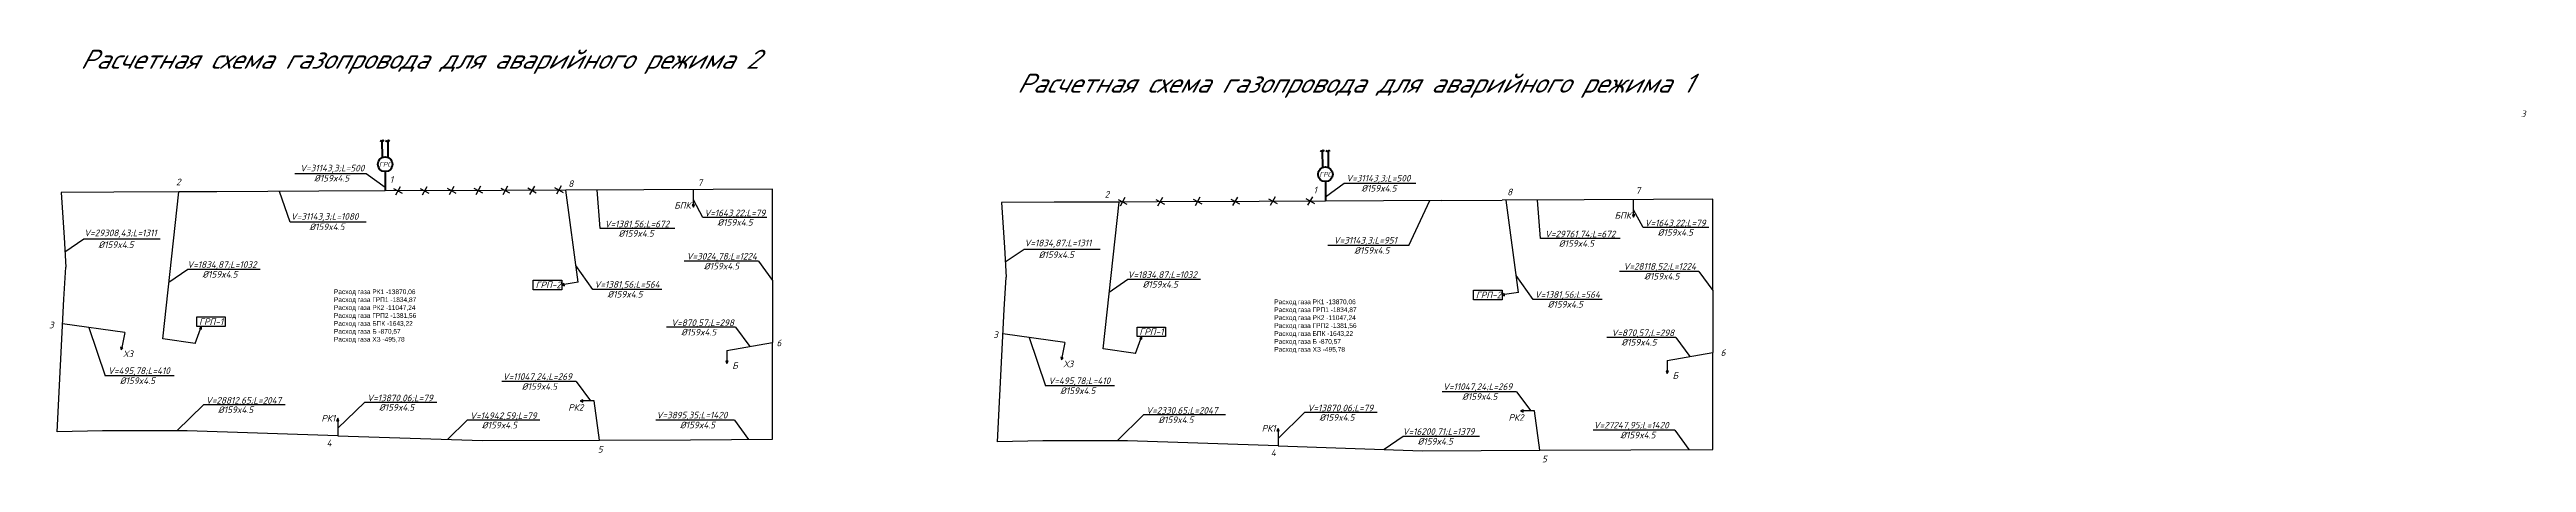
# Model space of a CAD drawing. Header units: millimetres. Extents: x -710977 to 10671, y -929782 to 89628.
# Drawn here: x -645 to 660, y 2538 to 2756 of the extents above; entities that cross this region are included whole.
import ezdxf

# ---------------------------------------------------------------- set-up
doc = ezdxf.new("R2010")
doc.units = ezdxf.units.MM
doc.header["$LTSCALE"] = 0.4
doc.layers.add('СхемаГидравлика', color=7, linetype='Continuous')
doc.layers.add('тп_кварт', color=176, linetype='Continuous', lineweight=30)
doc.styles.add('OSNOVNOY', font='simplex.shx', dxfattribs={"oblique": 15, "height": 2.5})
doc.styles.add('текстовый', font='isocpeui.ttf', dxfattribs={"height": 5})

# ---------------------------------------------------------------- blocks, each defined once
blk = doc.blocks.new('*U24')
at = {"color": 2, "ltscale": 0.5}
for p, q in [((10.3, -1.3), (5.8, 1.2)), ((6.8, -2.3), (9.4, 2.2))]:
    blk.add_line(p, q, dxfattribs=at)
blk = doc.blocks.new('*U25')
at = {"layer": 'СхемаГидравлика', "color": 0, "linetype": 'ByBlock', "lineweight": -2, "transparency": 16777216, "rotation": 180.2691095519422}
for p in [(-71.6, 2675.4), (-51.8, 2675.5), (-32.1, 2675.6), (-12.3, 2675.7), (7.5, 2675.8), (27.2, 2675.9)]:
    blk.add_blockref('*U24', p, dxfattribs=at)
blk = doc.blocks.new('*U26')
at = {"color": 2, "ltscale": 0.5}
for p, q in [((4.4, 1.3), (8.9, -1.3)), ((7.9, 2.2), (5.4, -2.2))]:
    blk.add_line(p, q, dxfattribs=at)
blk = doc.blocks.new('*U27')
at = {"layer": 'СхемаГидравлика', "color": 0, "linetype": 'ByBlock', "lineweight": -2, "transparency": 16777216}
for p, rotation in [((-468.1, 2681.2), 0.2691095519083417), ((-454, 2681.2), 0.2691095519083417), ((-439.8, 2681.3), 0.2691095519083417), ((-425.7, 2681.4), 0.2691095519083417), ((-411.5, 2681.4), 0.2691095519083417), ((-397.4, 2681.5), 0.2522379587397195), ((-383.2, 2681.6), 0.2522379587397195)]:
    blk.add_blockref('*U26', p, dxfattribs=dict(at, rotation=rotation))

msp = doc.modelspace()

# ---------------------------------------------------------------- linework, layer by layer
at = {"color": 2, "ltscale": 0.5}
for p, q in [((-515.692, 2690.446), (-478.039, 2690.446)), ((-478.039, 2690.446), (-468.103, 2683.153)), ((-518.162, 2664.822), (-523.819, 2680.877)), ((-354.889, 2661.402), (-356.374, 2681.705)), ((-300.777, 2667.241), (-305.744, 2676.501)), ((37.154, 2685.154), (27.217, 2677.861)), ((74.806, 2685.154), (37.154, 2685.154)), ((71.074, 2652.434), (82.169, 2676.237)), ((140.43, 2656.11), (138.945, 2676.413)), ((-478.033, 2664.822), (-518.162, 2664.822)), ((-267.1, 2667.241), (-300.777, 2667.241)), ((194.543, 2661.949), (189.576, 2671.209)), ((229.22, 2661.949), (194.543, 2661.949)), ((-626.865, 2655.757), (-636.743, 2648.943)), ((-586.693, 2655.757), (-626.865, 2655.757)), ((-315.506, 2661.402), (-354.889, 2661.402)), ((-131.546, 2650.465), (-141.423, 2643.651)), ((-91.374, 2650.465), (-131.546, 2650.465)), ((71.074, 2652.434), (28.542, 2652.434)), ((182.396, 2656.11), (140.43, 2656.11)), ((-572.122, 2639.897), (-581.999, 2633.083)), ((-533.984, 2639.897), (-572.122, 2639.897)), ((-358.751, 2629.429), (-367.607, 2642.031)), ((-271.501, 2644.184), (-310.653, 2644.184)), ((-271.501, 2644.184), (-264.066, 2634.067)), ((136.569, 2624.137), (127.712, 2636.739)), ((223.818, 2638.892), (182.166, 2638.816)), ((223.818, 2638.892), (231.254, 2628.775)), ((-322.337, 2629.429), (-358.751, 2629.429)), ((-76.802, 2634.605), (-86.68, 2627.791)), ((-38.664, 2634.605), (-76.802, 2634.605)), ((172.983, 2624.137), (136.569, 2624.137)), ((-624.101, 2609.416), (-615.583, 2583.943)), ((-283.516, 2609.47), (-319.93, 2609.47)), ((-283.516, 2609.47), (-276.08, 2599.353)), ((-128.781, 2604.125), (-120.263, 2578.651)), ((211.804, 2604.178), (175.389, 2604.178)), ((211.804, 2604.178), (219.239, 2594.061)), ((-579.168, 2583.943), (-615.583, 2583.943)), ((-367.403, 2580.896), (-406.635, 2580.896)), ((-367.403, 2580.896), (-359.967, 2570.779)), ((-83.849, 2578.651), (-120.263, 2578.651)), ((127.917, 2575.604), (88.684, 2575.604)), ((127.917, 2575.604), (135.352, 2565.487)), ((-577.865, 2555.097), (-563.858, 2568.663)), ((-520.685, 2568.663), (-563.858, 2568.663)), ((-493.065, 2556.367), (-479.058, 2569.934)), ((-440.806, 2569.934), (-479.058, 2569.934)), ((-435.281, 2550.487), (-424.877, 2560.565)), ((-386.625, 2560.565), (-424.877, 2560.565)), ((-284.114, 2560.638), (-325.563, 2560.638)), ((-284.114, 2560.638), (-276.678, 2550.522)), ((-82.545, 2549.805), (-68.539, 2563.371)), ((-25.365, 2563.371), (-68.539, 2563.371)), ((2.255, 2551.075), (16.261, 2564.642)), ((54.513, 2564.642), (16.261, 2564.642)), ((68.074, 2552.07), (58.196, 2545.256)), ((108.292, 2552.07), (68.074, 2552.07)), ((211.206, 2555.346), (168.181, 2555.346)), ((211.206, 2555.346), (218.641, 2545.23))]:
    msp.add_line(p, q, dxfattribs=at)
at = {"layer": 'СхемаГидравлика', "color": 6, "lineweight": 50}
for p, q in [((-469.492, 2698.868), (-469.587, 2707.584)), ((-466.46, 2698.76), (-466.544, 2707.591)), ((-468.103, 2691.369), (-468.103, 2681.167))]:
    msp.add_line(p, q, dxfattribs=at)
at = {"layer": 'СхемаГидравлика', "color": 4, "lineweight": 50}
for p, q in [((25.828, 2693.576), (25.732, 2702.292)), ((28.86, 2693.468), (28.775, 2702.299)), ((27.217, 2686.077), (27.217, 2675.875))]:
    msp.add_line(p, q, dxfattribs=at)
at = {"layer": 'СхемаГидравлика', "color": 6, "lineweight": 30}
for p, q in [((-610.93, 2680.496), (-638.748, 2680.365)), ((-638.748, 2680.365), (-637.245, 2656.733)), ((-576.746, 2680.656), (-610.93, 2680.496)), ((-585.277, 2603.403), (-576.746, 2680.656)), ((-556.685, 2680.751), (-576.746, 2680.656)), ((-502.964, 2681.003), (-556.685, 2680.751)), ((-468.103, 2681.167), (-502.964, 2681.003)), ((-331.836, 2681.807), (-372.962, 2681.613)), ((-366.405, 2633.149), (-372.962, 2681.613)), ((-295.254, 2681.978), (-331.836, 2681.807)), ((-264.036, 2682.111), (-295.254, 2681.978)), ((-264.066, 2634.067), (-264.036, 2682.125)), ((-637.245, 2656.733), (-636.24, 2641.152)), ((-637.333, 2624.209), (-636.24, 2641.152)), ((-640.849, 2554.527), (-637.333, 2624.209)), ((-366.405, 2633.149), (-373.808, 2631.949)), ((-264.066, 2634.067), (-264.086, 2601.442)), ((-605.305, 2606.75), (-637.98, 2611.386)), ((-605.305, 2606.75), (-606.889, 2598.877)), ((-568.16, 2600.974), (-585.277, 2603.403)), ((-568.16, 2600.974), (-565.341, 2608.689)), ((-288.074, 2597.264), (-264.086, 2601.442)), ((-288.074, 2597.264), (-288.074, 2591.747)), ((-264.116, 2550.579), (-264.086, 2601.442)), ((-357.967, 2570.779), (-364.024, 2570.779)), ((-355.177, 2550.163), (-357.967, 2570.779)), ((-616.957, 2555.014), (-640.849, 2554.527)), ((-572.459, 2555.108), (-616.957, 2555.014)), ((-493.065, 2552.393), (-572.459, 2555.108)), ((-355.177, 2550.163), (-307.219, 2550.382)), ((-307.219, 2550.382), (-264.116, 2550.579))]:
    msp.add_line(p, q, dxfattribs=at)
at = {"layer": 'СхемаГидравлика', "color": 4, "lineweight": 30}
for p, q in [((-115.61, 2675.204), (-143.428, 2675.073)), ((-143.428, 2675.073), (-141.926, 2651.442)), ((-81.426, 2675.364), (-115.61, 2675.204)), ((-89.957, 2598.111), (-81.426, 2675.364)), ((88.323, 2676.162), (27.217, 2675.875)), ((88.323, 2676.162), (120.225, 2676.312)), ((163.484, 2676.515), (120.225, 2676.312)), ((128.914, 2627.857), (122.357, 2676.322)), ((200.066, 2676.687), (163.484, 2676.515)), ((231.284, 2676.819), (200.066, 2676.687)), ((231.254, 2628.775), (231.284, 2676.833)), ((-141.926, 2651.442), (-140.921, 2635.86)), ((-142.013, 2618.917), (-140.921, 2635.86)), ((128.914, 2627.857), (121.511, 2626.657)), ((231.254, 2628.775), (231.233, 2596.15)), ((-145.53, 2549.235), (-142.013, 2618.917)), ((-109.985, 2601.458), (-142.661, 2606.094)), ((-109.985, 2601.458), (-111.57, 2593.585)), ((-72.841, 2595.682), (-89.957, 2598.111)), ((-72.841, 2595.682), (-70.022, 2603.398)), ((207.245, 2591.973), (231.233, 2596.15)), ((207.245, 2591.973), (207.245, 2586.455)), ((231.203, 2545.287), (231.233, 2596.15)), ((137.353, 2565.487), (131.296, 2565.487)), ((140.142, 2544.871), (137.353, 2565.487)), ((-121.637, 2549.722), (-145.53, 2549.235)), ((-77.14, 2549.816), (-121.637, 2549.722)), ((2.255, 2547.101), (-77.14, 2549.816)), ((140.142, 2544.871), (188.101, 2545.09)), ((188.101, 2545.09), (231.203, 2545.287))]:
    msp.add_line(p, q, dxfattribs=at)
at = {"layer": 'СхемаГидравлика', "color": 6, "lineweight": 30}
for points in [[(-372.961, 2681.603), (-406.996, 2681.454), (-468.103, 2681.167)], [(-493.065, 2552.393), (-416.901, 2549.881), (-355.177, 2550.163)]]:
    msp.add_lwpolyline(points, dxfattribs=at)
at = {"layer": 'СхемаГидравлика', "color": 4, "lineweight": 30}
for points in [[(27.217, 2675.875), (-7.645, 2675.711), (-61.365, 2675.459), (-81.426, 2675.364)], [(2.255, 2547.101), (78.418, 2544.589), (140.142, 2544.871)]]:
    msp.add_lwpolyline(points, dxfattribs=at)
at = {"layer": 'СхемаГидравлика', "color": 6, "lineweight": 30}
for points in [[(-306.37, 2673.941), (-305.744, 2672.648), (-305.117, 2673.948)], [(-373.918, 2632.576), (-375.089, 2631.742), (-373.702, 2631.342)], [(-564.755, 2608.467), (-564.902, 2609.91), (-565.927, 2608.912)], [(-607.504, 2598.995), (-607.14, 2597.605), (-606.274, 2598.759)], [(-288.701, 2591.743), (-288.074, 2590.45), (-287.448, 2591.75)], [(-364.027, 2571.405), (-365.32, 2570.779), (-364.02, 2570.152)], [(-492.438, 2560.344), (-493.065, 2561.638), (-493.691, 2560.338)]]:
    msp.add_lwpolyline(points, close=True, dxfattribs=at)
at = {"layer": 'СхемаГидравлика', "color": 4, "lineweight": 30}
for points in [[(188.949, 2668.649), (189.576, 2667.356), (190.202, 2668.656)], [(121.401, 2627.284), (120.231, 2626.45), (121.618, 2626.05)], [(-69.436, 2603.175), (-69.583, 2604.618), (-70.607, 2603.62)], [(-112.185, 2593.703), (-111.82, 2592.313), (-110.954, 2593.467)], [(206.619, 2586.451), (207.245, 2585.158), (207.872, 2586.458)], [(131.292, 2566.113), (129.999, 2565.487), (131.299, 2564.86)], [(2.881, 2555.053), (2.255, 2556.346), (1.628, 2555.046)]]:
    msp.add_lwpolyline(points, close=True, dxfattribs=at)
at = {"layer": 'СхемаГидравлика', "ltscale": 0.8}
for points in [[(-390.089, 2634.242), (-375.089, 2634.242), (-375.089, 2629.242), (-390.089, 2629.242)], [(105.231, 2628.95), (120.231, 2628.95), (120.231, 2623.95), (105.231, 2623.95)], [(-567.343, 2614.91), (-552.343, 2614.91), (-552.343, 2609.91), (-567.343, 2609.91)], [(-72.024, 2609.618), (-57.024, 2609.618), (-57.024, 2604.618), (-72.024, 2604.618)]]:
    msp.add_lwpolyline(points, close=True, dxfattribs=at)
at = {"layer": 'СхемаГидравлика', "color": 6, "lineweight": 50}
msp.add_circle((-468.103, 2695.247), 3.878, dxfattribs=at)
at = {"layer": 'СхемаГидравлика', "color": 4, "lineweight": 50}
msp.add_circle((27.217, 2689.955), 3.878, dxfattribs=at)
at = {"layer": 'СхемаГидравлика', "color": 6, "lineweight": 50}
for points in [[(-468.651, 2707.242), (-469.296, 2707.691), (-470.108, 2707.322), (-470.785, 2707.566)], [(-465.707, 2707.196), (-466.352, 2707.644), (-467.164, 2707.276), (-467.841, 2707.52)]]:
    msp.add_spline(points, degree=3, dxfattribs=at)
at = {"layer": 'СхемаГидравлика', "color": 4, "lineweight": 50}
for points in [[(26.668, 2701.95), (26.024, 2702.399), (25.211, 2702.03), (24.535, 2702.274)], [(29.612, 2701.904), (28.968, 2702.353), (28.155, 2701.984), (27.479, 2702.228)]]:
    msp.add_spline(points, degree=3, dxfattribs=at)
at = {"layer": 'тп_кварт', "color": 6}
for p, q in [((-305.744, 2673.945), (-305.744, 2681.893)), ((-493.065, 2560.341), (-493.065, 2552.393))]:
    msp.add_line(p, q, dxfattribs=at)
at = {"layer": 'тп_кварт', "color": 4}
for p, q in [((189.576, 2668.653), (189.576, 2676.601)), ((2.255, 2555.049), (2.255, 2547.101))]:
    msp.add_line(p, q, dxfattribs=at)

# ---------------------------------------------------------------- block references
at = {"layer": 'СхемаГидравлика'}
for name in ['*U27', '*U25']:
    msp.add_blockref(name, (0, 0), dxfattribs=at)

# ---------------------------------------------------------------- texts
at = {"color": 7, "lineweight": 25, "style": 'текстовый', "oblique": 15}
for s, p in [('Расчетная схема газопровода для аварийного режима 2', (-628.761, 2745.446)), ('Расчетная схема газопровода для аварийного режима 1', (-135.311, 2732.84))]:
    msp.add_text(s, height=10, dxfattribs=at).set_placement(p)
at = {"color": 2, "ltscale": 0.5, "char_height": 3.5}
for s, width, gutter_width, insert, attachment_point in [('{\\fISOCPEUR|b0|i1|c204|p34;3}', 2.74228, 12.5, (656.931, 2723.482), 1), ('{\\fISOCPEUR|b0|i1|c0|p34;V=31\\fISOCPEUR|b0|i1|c204|p34;143\\fISOCPEUR|b0|i1|c0|p34;,\\fISOCPEUR|b0|i1|c204|p34;3\\fISOCPEUR|b0|i1|c0|p34;;L=500}', 32.86126, 15, (-479.07, 2694.937), 3), ('{\\fISOCPEUR|b0|i1|c0|p34;%%C159x4.5}', 24.18142, 15, (-487.012, 2689.648), 3), ('{\\fISOCPEUR|b0|i1|c204|p34;1}', 2.74228, 12.5, (-465.633, 2688.907), 1), ('{\\fISOCPEUR|b0|i1|c0|p34;V=31\\fISOCPEUR|b0|i1|c204|p34;143\\fISOCPEUR|b0|i1|c0|p34;,\\fISOCPEUR|b0|i1|c204|p34;3\\fISOCPEUR|b0|i1|c0|p34;;L=500}', 32.86126, 15, (38.185, 2689.645), 1), ('{\\fISOCPEUR|b0|i1|c204|p34;2}', 2.74228, 12.5, (-578.209, 2687.681), 1), ('{\\fISOCPEUR|b0|i1|c204|p34;8}', 2.74228, 12.5, (-371.608, 2686.763), 1), ('{\\fISOCPEUR|b0|i1|c204|p34;БПК}', 7.48093, 12.5, (-315.803, 2675.34), 1), ('{\\fISOCPEUR|b0|i1|c204|p34;7}', 2.74228, 12.5, (-303.492, 2687.31), 1), ('{\\fISOCPEUR|b0|i1|c204|p34;2}', 2.74228, 12.5, (-89.095, 2681.127), 1), ('{\\fISOCPEUR|b0|i1|c204|p34;1}', 2.74228, 12.5, (20.956, 2683.436), 1), ('{\\fISOCPEUR|b0|i1|c0|p34;%%C159x4.5}', 24.18142, 15, (46.126, 2684.356), 1), ('{\\fISOCPEUR|b0|i1|c204|p34;8}', 2.74228, 12.5, (122.982, 2682.384), 1), ('{\\fISOCPEUR|b0|i1|c204|p34;7}', 2.74228, 12.5, (190.635, 2683.203), 1), ('{\\fISOCPEUR|b0|i1|c0|p34;V=\\fISOCPEUR|b0|i1|c204|p34;31143,3;\\fISOCPEUR|b0|i1|c0|p34;L=\\fISOCPEUR|b0|i1|c204|p34;1080\\fISOCPEUR|b0|i1|c0|p34; }', 32.86126, 15, (-517.807, 2669.517), 1), ('{\\fISOCPEUR|b0|i1|c0|p34;%%C159x4.5}', 24.18142, 15, (-508.03, 2664.066), 1), ('{\\fISOCPEUR|b0|i1|c0|p34;V=\\fISOCPEUR|b0|i1|c204|p34;1381,56\\fISOCPEUR|b0|i1|c0|p34;;L=\\fISOCPEUR|b0|i1|c204|p34;672}', 32.86126, 15, (-352.486, 2665.563), 1), ('{\\fISOCPEUR|b0|i1|c0|p34;V=1643,22;L=\\fISOCPEUR|b0|i1|c204|p34;79}', 32.86126, 15, (-299.961, 2671.355), 1), ('{\\fISOCPEUR|b0|i1|c0|p34;%%C159x4.5}', 24.18142, 15, (-293.042, 2666.443), 1), ('{\\fISOCPEUR|b0|i1|c204|p34;БПК}', 7.48093, 12.5, (179.517, 2670.048), 1), ('{\\fISOCPEUR|b0|i1|c0|p34;V=1643,22;L=\\fISOCPEUR|b0|i1|c204|p34;79}', 32.86126, 15, (195.358, 2666.063), 1), ('{\\fISOCPEUR|b0|i1|c0|p34;V=\\fISOCPEUR|b0|i1|c204|p34;29308,43;\\fISOCPEUR|b0|i1|c0|p34;L=\\fISOCPEUR|b0|i1|c204|p34;1311\\fISOCPEUR|b0|i1|c0|p34; }', 40.71304, 15, (-626.634, 2660.873), 1), ('{\\fISOCPEUR|b0|i1|c0|p34;%%C159x4.5}', 24.18142, 15, (-619.13, 2654.693), 1), ('{\\fISOCPEUR|b0|i1|c0|p34;%%C159x4.5}', 24.18142, 15, (-345.162, 2660.604), 1), ('{\\fISOCPEUR|b0|i1|c0|p34;V=\\fISOCPEUR|b0|i1|c204|p34;1834,87;\\fISOCPEUR|b0|i1|c0|p34;L=\\fISOCPEUR|b0|i1|c204|p34;1311\\fISOCPEUR|b0|i1|c0|p34; }', 32.86126, 15, (-131.314, 2655.581), 1), ('{\\fISOCPEUR|b0|i1|c0|p34;%%C159x4.5}', 24.18142, 15, (-123.811, 2649.401), 1), ('{\\fISOCPEUR|b0|i1|c0|p34;V=\\fISOCPEUR|b0|i1|c204|p34;31143,3\\fISOCPEUR|b0|i1|c0|p34;;L=\\fISOCPEUR|b0|i1|c204|p34;951}', 32.86126, 15, (31.529, 2657.001), 1), ('{\\fISOCPEUR|b0|i1|c0|p34;%%C159x4.5}', 24.18142, 15, (42.394, 2651.636), 1), ('{\\fISOCPEUR|b0|i1|c0|p34;V=\\fISOCPEUR|b0|i1|c204|p34;29761,74\\fISOCPEUR|b0|i1|c0|p34;;L=\\fISOCPEUR|b0|i1|c204|p34;672}', 32.86126, 15, (142.833, 2660.271), 1), ('{\\fISOCPEUR|b0|i1|c0|p34;%%C159x4.5}', 24.18142, 15, (150.157, 2655.313), 1), ('{\\fISOCPEUR|b0|i1|c0|p34;%%C159x4.5}', 24.18142, 15, (202.277, 2661.151), 1), ('{\\fISOCPEUR|b0|i1|c0|p34;V=\\fISOCPEUR|b0|i1|c204|p34;1834,87;\\fISOCPEUR|b0|i1|c0|p34;L=\\fISOCPEUR|b0|i1|c204|p34;1032\\fISOCPEUR|b0|i1|c0|p34; }', 32.86126, 15, (-572.328, 2644.229), 1), ('{\\fISOCPEUR|b0|i1|c0|p34;%%C159x4.5}', 24.18142, 15, (-564.387, 2639.099), 1), ('{\\fISOCPEUR|b0|i1|c0|p34;V=\\fISOCPEUR|b0|i1|c204|p34;3024,78\\fISOCPEUR|b0|i1|c0|p34;;L=\\fISOCPEUR|b0|i1|c204|p34;1224}', 32.86126, 15, (-309.315, 2648.592), 1), ('{\\fISOCPEUR|b0|i1|c0|p34;%%C159x4.5}', 24.18142, 15, (-300.181, 2643.386), 1), ('{\\fISOCPEUR|b0|i1|c0|p34;V=\\fISOCPEUR|b0|i1|c204|p34;1834,87;\\fISOCPEUR|b0|i1|c0|p34;L=\\fISOCPEUR|b0|i1|c204|p34;1032\\fISOCPEUR|b0|i1|c0|p34; }', 32.86126, 15, (-77.009, 2638.937), 1), ('{\\fISOCPEUR|b0|i1|c0|p34;V=\\fISOCPEUR|b0|i1|c204|p34;28118,52\\fISOCPEUR|b0|i1|c0|p34;;L=\\fISOCPEUR|b0|i1|c204|p34;1224}', 32.86126, 15, (184.195, 2643.249), 1), ('{\\fISOCPEUR|b0|i1|c0|p34;%%C159x4.5}', 24.18142, 15, (195.139, 2638.094), 1), ('{\\fISOCPEUR|b0|i1|c204|p34;ГРП-2}', 7.48093, 12.5, (-388.873, 2633.55), 1), ('{\\fISOCPEUR|b0|i1|c0|p34;V=1\\fISOCPEUR|b0|i1|c204|p34;381\\fISOCPEUR|b0|i1|c0|p34;,\\fISOCPEUR|b0|i1|c204|p34;56\\fISOCPEUR|b0|i1|c0|p34;;L=\\fISOCPEUR|b0|i1|c204|p34;564}', 32.86126, 15, (-357.849, 2633.773), 1), ('{\\fISOCPEUR|b0|i1|c0|p34;%%C159x4.5}', 24.18142, 15, (-351.016, 2628.631), 1), ('{\\fISOCPEUR|b0|i1|c0|p34;%%C159x4.5}', 24.18142, 15, (-69.068, 2633.807), 1), ('{\\fISOCPEUR|b0|i1|c204|p34;ГРП-2}', 7.48093, 12.5, (106.446, 2628.258), 1), ('{\\fISOCPEUR|b0|i1|c0|p34;V=1\\fISOCPEUR|b0|i1|c204|p34;381\\fISOCPEUR|b0|i1|c0|p34;,\\fISOCPEUR|b0|i1|c204|p34;56\\fISOCPEUR|b0|i1|c0|p34;;L=\\fISOCPEUR|b0|i1|c204|p34;564}', 32.86126, 15, (137.471, 2628.481), 1), ('{\\fISOCPEUR|b0|i1|c0|p34;%%C159x4.5}', 24.18142, 15, (144.303, 2623.339), 1), ('{\\fISOCPEUR|b0|i1|c204|p34;3}', 2.74228, 12.5, (-645.139, 2612.434), 1), ('{\\fISOCPEUR|b0|i1|c204|p34;ГРП-1}', 7.48093, 12.5, (-566.128, 2614.218), 1), ('{\\fISOCPEUR|b0|i1|c0|p34;V=870,57;L=\\fISOCPEUR|b0|i1|c204|p34;298}', 32.86126, 15, (-317.411, 2613.621), 1), ('{\\fISOCPEUR|b0|i1|c204|p34;ХЗ}', 7.48093, 12.5, (-606.096, 2597.281), 1), ('{\\fISOCPEUR|b0|i1|c0|p34;%%C159x4.5}', 24.18142, 15, (-312.195, 2608.672), 1), ('{\\fISOCPEUR|b0|i1|c204|p34;6}', 2.74228, 12.5, (-261.948, 2603.018), 1), ('{\\fISOCPEUR|b0|i1|c204|p34;3}', 2.74228, 12.5, (-147.772, 2607.339), 1), ('{\\fISOCPEUR|b0|i1|c204|p34;ГРП-1}', 7.48093, 12.5, (-70.808, 2608.926), 1), ('{\\fISOCPEUR|b0|i1|c0|p34;V=870,57;L=\\fISOCPEUR|b0|i1|c204|p34;298}', 32.86126, 15, (177.908, 2608.329), 1), ('{\\fISOCPEUR|b0|i1|c0|p34;%%C159x4.5}', 24.18142, 15, (183.124, 2603.38), 1), ('{\\fISOCPEUR|b0|i1|c204|p34;6}', 2.74228, 12.5, (235.419, 2597.922), 1), ('{\\fISOCPEUR|b0|i1|c0|p34;V=\\fISOCPEUR|b0|i1|c204|p34;495,78;\\fISOCPEUR|b0|i1|c0|p34;L=\\fISOCPEUR|b0|i1|c204|p34;410\\fISOCPEUR|b0|i1|c0|p34; }', 32.86126, 15, (-614.063, 2588.393), 1), ('\\pt7;{\\fISOCPEUR|b0|i1|c0|p34;V=\\fISOCPEUR|b0|i1|c204|p34;11047,24;\\fISOCPEUR|b0|i1|c0|p34;L=\\fISOCPEUR|b0|i1|c204|p34;269\\fISOCPEUR|b0|i1|c0|p34; }', 32.86126, 15, (-406.158, 2585.309), 1), ('{\\fISOCPEUR|b0|i1|c204|p34;Б}', 2.74228, 12.5, (-285.251, 2591.136), 1), ('{\\fISOCPEUR|b0|i1|c204|p34;ХЗ}', 7.48093, 12.5, (-110.777, 2591.989), 1), ('{\\fISOCPEUR|b0|i1|c204|p34;Б}', 2.74228, 12.5, (210.068, 2585.845), 1), ('{\\fISOCPEUR|b0|i1|c0|p34;%%C159x4.5}', 24.18142, 15, (-607.848, 2583.145), 1), ('{\\fISOCPEUR|b0|i1|c0|p34;V=\\fISOCPEUR|b0|i1|c204|p34;28812,65;\\fISOCPEUR|b0|i1|c0|p34;L=\\fISOCPEUR|b0|i1|c204|p34;2047}', 40.96276, 15, (-562.498, 2572.814), 1), ('{\\fISOCPEUR|b0|i1|c0|p34;V=\\fISOCPEUR|b0|i1|c204|p34;13870,06;\\fISOCPEUR|b0|i1|c0|p34;L=\\fISOCPEUR|b0|i1|c204|p34;79}', 35.43772, 15, (-477.549, 2574.085), 1), ('{\\fISOCPEUR|b0|i1|c0|p34;%%C159x4.5}', 24.18142, 15, (-396.082, 2580.098), 1), ('{\\fISOCPEUR|b0|i1|c0|p34;V=\\fISOCPEUR|b0|i1|c204|p34;495,78;\\fISOCPEUR|b0|i1|c0|p34;L=\\fISOCPEUR|b0|i1|c204|p34;410\\fISOCPEUR|b0|i1|c0|p34; }', 32.86126, 15, (-118.743, 2583.101), 1), ('{\\fISOCPEUR|b0|i1|c0|p34;%%C159x4.5}', 24.18142, 15, (-112.529, 2577.853), 1), ('\\pt7;{\\fISOCPEUR|b0|i1|c0|p34;V=\\fISOCPEUR|b0|i1|c204|p34;11047,24;\\fISOCPEUR|b0|i1|c0|p34;L=\\fISOCPEUR|b0|i1|c204|p34;269\\fISOCPEUR|b0|i1|c0|p34; }', 32.86126, 15, (89.161, 2580.017), 1), ('{\\fISOCPEUR|b0|i1|c0|p34;%%C159x4.5}', 24.18142, 15, (99.237, 2574.806), 1), ('{\\fISOCPEUR|b0|i1|c0|p34;%%C159x4.5}', 24.18142, 15, (-556.124, 2567.865), 1), ('{\\fISOCPEUR|b0|i1|c204|p34;РК1}', 7.48093, 12.5, (-501.676, 2563.411), 1), ('{\\fISOCPEUR|b0|i1|c0|p34;%%C159x4.5}', 24.18142, 15, (-471.324, 2569.136), 1), ('{\\fISOCPEUR|b0|i1|c0|p34;V=\\fISOCPEUR|b0|i1|c204|p34;14942,59;\\fISOCPEUR|b0|i1|c0|p34;L=\\fISOCPEUR|b0|i1|c204|p34;79}', 35.43772, 15, (-423.368, 2564.716), 1), ('{\\fISOCPEUR|b0|i1|c0|p34;%%C159x4.5}', 24.18142, 15, (-417.143, 2559.767), 1), ('{\\fISOCPEUR|b0|i1|c204|p34;РК2}', 5.62548, 12.5, (-371.657, 2569.089), 1), ('\\pt7;{\\fISOCPEUR|b0|i1|c0|p34;V=\\fISOCPEUR|b0|i1|c204|p34;3895,35\\fISOCPEUR|b0|i1|c0|p34;;L=\\fISOCPEUR|b0|i1|c204|p34;1420\\fISOCPEUR|b0|i1|c0|p34; }', 32.86126, 15, (-325.184, 2565.045), 1), ('{\\fISOCPEUR|b0|i1|c0|p34;%%C159x4.5}', 24.18142, 15, (-312.793, 2559.84), 1), ('{\\fISOCPEUR|b0|i1|c0|p34;V=\\fISOCPEUR|b0|i1|c204|p34;2330,65;\\fISOCPEUR|b0|i1|c0|p34;L=\\fISOCPEUR|b0|i1|c204|p34;2047}', 40.96276, 15, (-67.178, 2567.522), 1), ('{\\fISOCPEUR|b0|i1|c0|p34;%%C159x4.5}', 24.18142, 15, (-60.804, 2562.574), 1), ('{\\fISOCPEUR|b0|i1|c204|p34;РК1}', 7.48093, 12.5, (-6.356, 2558.12), 1), ('{\\fISOCPEUR|b0|i1|c0|p34;V=\\fISOCPEUR|b0|i1|c204|p34;13870,06;\\fISOCPEUR|b0|i1|c0|p34;L=\\fISOCPEUR|b0|i1|c204|p34;79}', 35.43772, 15, (17.77, 2568.793), 1), ('{\\fISOCPEUR|b0|i1|c0|p34;%%C159x4.5}', 24.18142, 15, (23.996, 2563.844), 1), ('{\\fISOCPEUR|b0|i1|c204|p34;РК2}', 5.62548, 12.5, (123.663, 2563.797), 1), ('\\pt7;{\\fISOCPEUR|b0|i1|c0|p34;V=\\fISOCPEUR|b0|i1|c204|p34;27247,95\\fISOCPEUR|b0|i1|c0|p34;;L=\\fISOCPEUR|b0|i1|c204|p34;1420\\fISOCPEUR|b0|i1|c0|p34; }', 32.86126, 15, (168.493, 2559.765), 1), ('{\\fISOCPEUR|b0|i1|c204|p34;4}', 2.74228, 12.5, (-498.939, 2550.382), 1), ('{\\fISOCPEUR|b0|i1|c204|p34;5}', 2.74228, 12.5, (-356.089, 2547.039), 1), ('{\\fISOCPEUR|b0|i1|c204|p34;4}', 2.74228, 12.5, (-1.573, 2545.287), 1), ('{\\fISOCPEUR|b0|i1|c0|p34;V=\\fISOCPEUR|b0|i1|c204|p34;16200,71;\\fISOCPEUR|b0|i1|c0|p34;L=\\fISOCPEUR|b0|i1|c204|p34;1379\\fISOCPEUR|b0|i1|c0|p34; }', 32.86126, 15, (67.867, 2556.402), 1), ('{\\fISOCPEUR|b0|i1|c0|p34;%%C159x4.5}', 24.18142, 15, (75.809, 2551.272), 1), ('{\\fISOCPEUR|b0|i1|c0|p34;%%C159x4.5}', 24.18142, 15, (182.526, 2554.549), 1), ('{\\fISOCPEUR|b0|i1|c204|p34;5}', 2.74228, 12.5, (141.277, 2541.944), 1)]:
    msp.add_mtext_dynamic_manual_height_columns(s, width=width, gutter_width=gutter_width, heights=[0], dxfattribs=dict(at, insert=insert, attachment_point=attachment_point))
at = {"layer": 'СхемаГидравлика', "color": 6, "lineweight": 50, "style": 'OSNOVNOY', "oblique": 15, "width": 0.9}
msp.add_text('ГРС', height=2.5, rotation=0.201776, dxfattribs=at).set_placement((-471.334, 2693.945))
at = {"layer": 'СхемаГидравлика', "color": 4, "lineweight": 50, "style": 'OSNOVNOY', "oblique": 15, "width": 0.9}
msp.add_text('ГРС', height=2.5, rotation=0.201776, dxfattribs=at).set_placement((23.985, 2688.654))
at = {"layer": 'СхемаГидравлика', "ltscale": 0.8, "char_height": 2.5, "attachment_point": 1}
for insert in [(-495.073, 2629.425), (0.246, 2624.133)]:
    msp.add_mtext_dynamic_manual_height_columns('{\\Ftxt|c204;Расход газа РК1 -13870,06\\PРасход газа ГРП1 -1834,87\\PРасход газа РК2 -11047,24\\PРасход газа ГРП2 -1381,56\\PРасход газа БПК -1643,22\\PРасход газа Б -870,57\\PРасход газа ХЗ -495,78}', width=64.92581, gutter_width=12.5, heights=[0], dxfattribs=dict(at, insert=insert))

doc.saveas('drawing.dxf')
